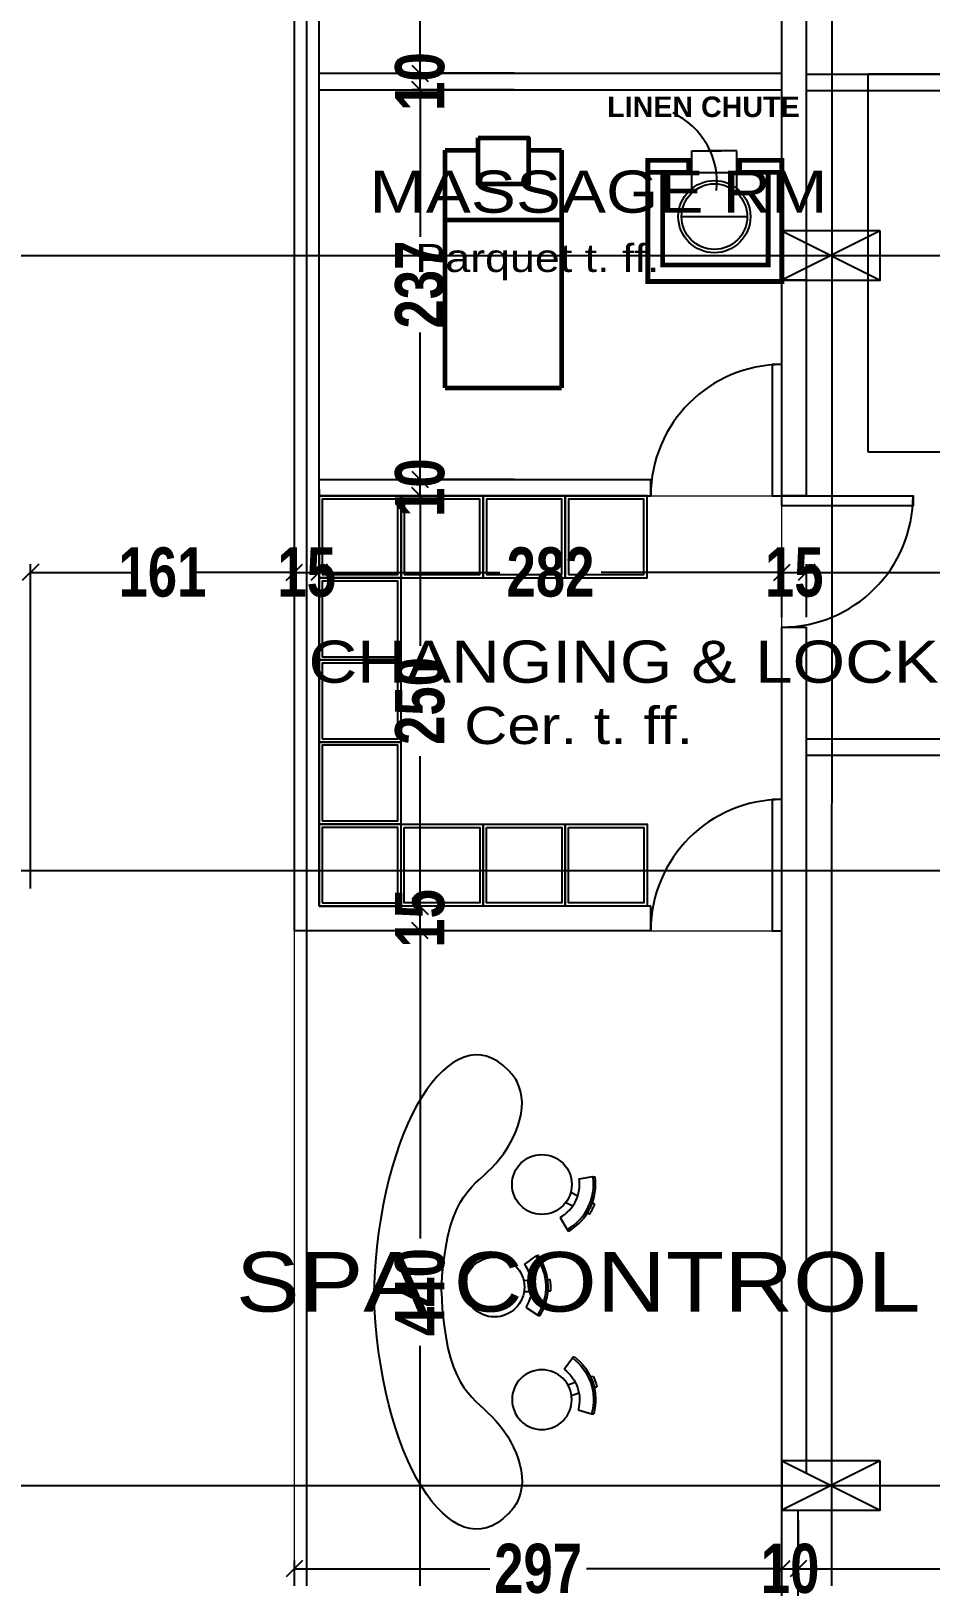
# Model space of a CAD drawing. Extents: x 285329 to 658348, y -83126 to -16980.
# Drawn here: x 354939 to 355487, y -40628 to -39687 of the extents above; entities that cross this region are included whole.
import ezdxf

# ---------------------------------------------------------------- set-up
doc = ezdxf.new("R2010")
doc.units = 0
doc.layers.get('0').update_dxf_attribs({"linetype": 'CONTINUOUS'})
doc.layers.get('DEFPOINTS').update_dxf_attribs({"color": 9, "linetype": 'CONTINUOUS'})
for name, color, linetype, lineweight in [('02 wall', 3, 'CONTINUOUS', 60), ('A-text finishing', 6, 'CONTINUOUS', 13), ('A-text function', 30, 'CONTINUOUS', 20), ('VIS', 8, 'CONTINUOUS', 18)]:
    doc.layers.add(name, color=color, linetype=linetype, lineweight=lineweight)
for name, color, linetype in [('04-FURN', 6, 'CONTINUOUS'), ('arr-vari', 6, 'CONTINUOUS'), ('AXIS', 1, 'CONTINUOUS'), ('COLUMN', 5, 'CONTINUOUS'), ('FURNITURE', 4, 'CONTINUOUS'), ('TEXT', 3, 'CONTINUOUS'), ('WALL', 7, 'CONTINUOUS'), ('WALL1', 2, 'CONTINUOUS')]:
    doc.layers.add(name, color=color, linetype=linetype)
doc.styles.add('ARIAL', font='BOD_CB.TTF', dxfattribs={"width": 1.2})
doc.styles.add('CITYBLUEPRINT', font='cityb___.ttf', dxfattribs={"width": 0.8})
doc.styles.add('STYLE4', font='arialbd.ttf', dxfattribs={"height": 0.2})
doc.dimstyles.new('50', dxfattribs={"dimtxt": 30, "dimasz": 10, "dimexe": 5, "dimexo": 6, "dimgap": 5, "dimtad": 0, "dimdec": 0, "dimdsep": 46, "dimtxsty": 'CITYBLUEPRINT', "dimblk1": 'OBLIQUE', "dimblk2": 'OBLIQUE', "dimsah": 1, "dimcen": 0.05, "dimdle": 0.03, "dimclre": 22, "dimclrt": 7, "dimadec": 0, "dimazin": 0, "dimtfac": 1, "dimtdec": 0, "dimtix": 1, "dimtmove": 0, "dimatfit": 3, "dimldrblk": 'OBLIQUE', "dimfxl": 1, "dimtolj": 1, "dimtzin": 0, "dimarcsym": 0})

# ---------------------------------------------------------------- blocks, each defined once
blk = doc.blocks.new('COLUMN')
at = {"layer": 'AXIS'}
for p, q in [((236924.7, -9644.26), (236984.7, -9674.26)), ((236984.7, -9644.26), (236924.7, -9674.26))]:
    blk.add_line(p, q, dxfattribs=at)
at = {"layer": 'COLUMN'}
blk.add_lwpolyline([(236924.7, -9644.26), (236984.7, -9644.26), (236984.7, -9674.26), (236924.7, -9674.26)], close=True, dxfattribs=at)
blk = doc.blocks.new('cbcb')
at = {"layer": 'AXIS'}
for p, q in [((328671.27, -10741.78), (328670.74, -14326.06)), ((327238.21, -11454.5), (329573.73, -11454.5)), ((327245.11, -11829.25), (329571.96, -11829.25)), ((327229.23, -12204), (329570.32, -12204))]:
    blk.add_line(p, q, dxfattribs=at)
at = {"layer": 'WALL', "linetype": 'Continuous', "xscale": -1}
for p in [(565625.44, -1795.24), (565625.44, -2544.75)]:
    blk.add_blockref('COLUMN', p, dxfattribs=at)
blk = doc.blocks.new('A$C16115B29')
at = {"layer": '04-FURN'}
for p, q in [((14.89, 50.68), (14.85, 52.33)), ((21.71, 50.83), (21.67, 52.48)), ((0.49, 43.67), (0, 44.87)), ((5.5, 36.78), (0.49, 43.67)), ((15.21, 36.05), (15.1, 40.84)), ((22.03, 36.2), (21.92, 40.99)), ((31.69, 37.35), (36.4, 44.45)), ((36.4, 44.45), (36.84, 45.67))]:
    blk.add_line(p, q, dxfattribs=at)
blk.add_circle((19.01, 18.22), 18.22, dxfattribs=at)
for radius, start, end in [(32.73, 56.99028, 125.50285), (31.47, 56.45079, 126.04234), (34.36, 85.54675, 96.94638), (32.72, 85.26096, 97.23217), (22.95, 56.45079, 126.04234)]:
    blk.add_arc((19.01, 18.22), radius, start, end, dxfattribs=at)
blk = doc.blocks.new('fdj')
at = {"layer": 'arr-vari', "lineweight": -2}
for p, q in [((-150, 70.95), (-150, 50.76)), ((-5, 70.95), (-150, 70.95)), ((-107.36, 70.95), (-107.36, 0)), ((-5, 70.95), (-5, 0)), ((-150, 20.19), (-150, 0)), ((-150, 0), (-5, 0))]:
    blk.add_line(p, q, dxfattribs=at)
blk.add_lwpolyline([(-157.4, 50.76), (-157.4, 20.19), (-129.14, 20.19), (-129.14, 50.76)], close=True, dxfattribs=at)
blk = doc.blocks.new('_Oblique')
at = {"color": 0, "lineweight": -2}
blk.add_line((-0.5, -0.5), (0.5, 0.5), dxfattribs=at)
blk = doc.blocks.new('*D2818')
at = {"layer": 'DEFPOINTS', "color": 0, "linetype": 'Continuous', "lineweight": 5, "transparency": 16777216}
for p in [(355175.87, -40234.96), (355316.51, -40234.96), (355316.51, -40675.26)]:
    blk.add_point(p, dxfattribs=at)
at = {"layer": 'VIS', "color": 22, "linetype": 'Continuous', "lineweight": -2, "transparency": 16777216}
for p, q in [((355310.51, -40234.96), (355170.87, -40234.96)), ((355310.51, -40675.26), (355170.87, -40675.26))]:
    blk.add_line(p, q, dxfattribs=at)
at = {"layer": 'VIS', "color": 0, "linetype": 'Continuous', "lineweight": -2, "transparency": 16777216}
for p, q in [((355175.87, -40234.93), (355175.87, -40422.4)), ((355175.87, -40675.29), (355175.87, -40487.82))]:
    blk.add_line(p, q, dxfattribs=at)
at = {"layer": 'VIS', "color": 0, "linetype": 'Continuous', "lineweight": -2, "transparency": 16777216, "xscale": 10, "yscale": 10, "zscale": 10}
for p, rotation in [((355175.87, -40234.96), 90), ((355175.87, -40675.26), 270)]:
    blk.add_blockref('_Oblique', p, dxfattribs=dict(at, rotation=rotation))
at = {"layer": 'VIS', "color": 7, "linetype": 'Continuous', "lineweight": 5, "transparency": 16777216, "insert": (355175.87, -40455.11), "char_height": 30, "attachment_point": 5, "rotation": 90, "style": 'CITYBLUEPRINT'}
blk.add_mtext('\\A1;440', dxfattribs=at)
blk = doc.blocks.new('*D2819')
at = {"layer": 'DEFPOINTS', "color": 0, "linetype": 'Continuous', "lineweight": 5, "transparency": 16777216}
for p in [(355175.87, -40219.96), (355314.29, -40219.96), (355316.51, -40234.96)]:
    blk.add_point(p, dxfattribs=at)
at = {"layer": 'VIS', "color": 0, "linetype": 'Continuous', "lineweight": -2, "transparency": 16777216}
for p, q in [((355175.87, -40219.96), (355175.87, -40209.96)), ((355175.87, -40234.96), (355175.87, -40219.96)), ((355175.87, -40234.96), (355175.87, -40244.96))]:
    blk.add_line(p, q, dxfattribs=at)
at = {"layer": 'VIS', "color": 22, "linetype": 'Continuous', "lineweight": -2, "transparency": 16777216}
for p, q in [((355308.29, -40219.96), (355170.87, -40219.96)), ((355310.51, -40234.96), (355170.87, -40234.96))]:
    blk.add_line(p, q, dxfattribs=at)
at = {"layer": 'VIS', "color": 0, "linetype": 'Continuous', "lineweight": -2, "transparency": 16777216, "xscale": 10, "yscale": 10, "zscale": 10}
for p, rotation in [((355175.87, -40219.96), 270), ((355175.87, -40234.96), 90)]:
    blk.add_blockref('_Oblique', p, dxfattribs=dict(at, rotation=rotation))
at = {"layer": 'VIS', "color": 7, "linetype": 'Continuous', "lineweight": 5, "transparency": 16777216, "insert": (355175.87, -40227.46), "char_height": 30, "attachment_point": 5, "rotation": 90, "style": 'CITYBLUEPRINT'}
blk.add_mtext('\\A1;15', dxfattribs=at)
blk = doc.blocks.new('*D2820')
at = {"layer": 'DEFPOINTS', "color": 0, "linetype": 'Continuous', "lineweight": 5, "transparency": 16777216}
for p in [(355175.87, -39969.96), (355239.29, -39969.96), (355314.29, -40219.96)]:
    blk.add_point(p, dxfattribs=at)
at = {"layer": 'VIS', "color": 22, "linetype": 'Continuous', "lineweight": -2, "transparency": 16777216}
for p, q in [((355233.29, -39969.96), (355170.87, -39969.96)), ((355308.29, -40219.96), (355170.87, -40219.96))]:
    blk.add_line(p, q, dxfattribs=at)
at = {"layer": 'VIS', "color": 0, "linetype": 'Continuous', "lineweight": -2, "transparency": 16777216}
for p, q in [((355175.87, -39969.93), (355175.87, -40061.37)), ((355175.87, -40219.99), (355175.87, -40128.55))]:
    blk.add_line(p, q, dxfattribs=at)
at = {"layer": 'VIS', "color": 0, "linetype": 'Continuous', "lineweight": -2, "transparency": 16777216, "xscale": 10, "yscale": 10, "zscale": 10}
for p, rotation in [((355175.87, -39969.96), 90), ((355175.87, -40219.96), 270)]:
    blk.add_blockref('_Oblique', p, dxfattribs=dict(at, rotation=rotation))
at = {"layer": 'VIS', "color": 7, "linetype": 'Continuous', "lineweight": 5, "transparency": 16777216, "insert": (355175.87, -40094.96), "char_height": 30, "attachment_point": 5, "rotation": 90, "style": 'CITYBLUEPRINT'}
blk.add_mtext('\\A1;250', dxfattribs=at)
blk = doc.blocks.new('*D2821')
at = {"layer": 'DEFPOINTS', "color": 0, "linetype": 'Continuous', "lineweight": 5, "transparency": 16777216}
for p in [(355175.87, -39959.96), (355239.29, -39959.96), (355239.29, -39969.96)]:
    blk.add_point(p, dxfattribs=at)
at = {"layer": 'VIS', "color": 0, "linetype": 'Continuous', "lineweight": -2, "transparency": 16777216}
for p, q in [((355175.87, -39959.96), (355175.87, -39949.96)), ((355175.87, -39969.96), (355175.87, -39959.96)), ((355175.87, -39969.96), (355175.87, -39979.96))]:
    blk.add_line(p, q, dxfattribs=at)
at = {"layer": 'VIS', "color": 22, "linetype": 'Continuous', "lineweight": -2, "transparency": 16777216}
for p, q in [((355233.29, -39959.96), (355170.87, -39959.96)), ((355233.29, -39969.96), (355170.87, -39969.96))]:
    blk.add_line(p, q, dxfattribs=at)
at = {"layer": 'VIS', "color": 0, "linetype": 'Continuous', "lineweight": -2, "transparency": 16777216, "xscale": 10, "yscale": 10, "zscale": 10}
for p, rotation in [((355175.87, -39959.96), 270), ((355175.87, -39969.96), 90)]:
    blk.add_blockref('_Oblique', p, dxfattribs=dict(at, rotation=rotation))
at = {"layer": 'VIS', "color": 7, "linetype": 'Continuous', "lineweight": 5, "transparency": 16777216, "insert": (355175.87, -39964.96), "char_height": 30, "attachment_point": 5, "rotation": 90, "style": 'CITYBLUEPRINT'}
blk.add_mtext('\\A1;10', dxfattribs=at)
blk = doc.blocks.new('*D2822')
at = {"layer": 'DEFPOINTS', "color": 0, "linetype": 'Continuous', "lineweight": 5, "transparency": 16777216}
for p in [(355175.87, -39722.51), (355239.29, -39722.51), (355239.29, -39959.96)]:
    blk.add_point(p, dxfattribs=at)
at = {"layer": 'VIS', "color": 22, "linetype": 'Continuous', "lineweight": -2, "transparency": 16777216}
for p, q in [((355233.29, -39722.51), (355170.87, -39722.51)), ((355233.29, -39959.96), (355170.87, -39959.96))]:
    blk.add_line(p, q, dxfattribs=at)
at = {"layer": 'VIS', "color": 0, "linetype": 'Continuous', "lineweight": -2, "transparency": 16777216}
for p, q in [((355175.87, -39722.48), (355175.87, -39812.04)), ((355175.87, -39959.99), (355175.87, -39870.43))]:
    blk.add_line(p, q, dxfattribs=at)
at = {"layer": 'VIS', "color": 0, "linetype": 'Continuous', "lineweight": -2, "transparency": 16777216, "xscale": 10, "yscale": 10, "zscale": 10}
for p, rotation in [((355175.87, -39722.51), 90), ((355175.87, -39959.96), 270)]:
    blk.add_blockref('_Oblique', p, dxfattribs=dict(at, rotation=rotation))
at = {"layer": 'VIS', "color": 7, "linetype": 'Continuous', "lineweight": 5, "transparency": 16777216, "insert": (355175.87, -39841.24), "char_height": 30, "attachment_point": 5, "rotation": 90, "style": 'CITYBLUEPRINT'}
blk.add_mtext('\\A1;237', dxfattribs=at)
blk = doc.blocks.new('*D2823')
at = {"layer": 'DEFPOINTS', "color": 0, "linetype": 'Continuous', "lineweight": 5, "transparency": 16777216}
for p in [(355175.87, -39712.51), (355239.29, -39712.51), (355239.29, -39722.51)]:
    blk.add_point(p, dxfattribs=at)
at = {"layer": 'VIS', "color": 0, "linetype": 'Continuous', "lineweight": -2, "transparency": 16777216}
for p, q in [((355175.87, -39712.51), (355175.87, -39702.51)), ((355175.87, -39722.51), (355175.87, -39712.51)), ((355175.87, -39722.51), (355175.87, -39732.51))]:
    blk.add_line(p, q, dxfattribs=at)
at = {"layer": 'VIS', "color": 22, "linetype": 'Continuous', "lineweight": -2, "transparency": 16777216}
for p, q in [((355233.29, -39712.51), (355170.87, -39712.51)), ((355233.29, -39722.51), (355170.87, -39722.51))]:
    blk.add_line(p, q, dxfattribs=at)
at = {"layer": 'VIS', "color": 0, "linetype": 'Continuous', "lineweight": -2, "transparency": 16777216, "xscale": 10, "yscale": 10, "zscale": 10}
for p, rotation in [((355175.87, -39712.51), 270), ((355175.87, -39722.51), 90)]:
    blk.add_blockref('_Oblique', p, dxfattribs=dict(at, rotation=rotation))
at = {"layer": 'VIS', "color": 7, "linetype": 'Continuous', "lineweight": 5, "transparency": 16777216, "insert": (355175.87, -39717.51), "char_height": 30, "attachment_point": 5, "rotation": 90, "style": 'CITYBLUEPRINT'}
blk.add_mtext('\\A1;10', dxfattribs=at)
blk = doc.blocks.new('*D2824')
at = {"layer": 'DEFPOINTS', "color": 0, "linetype": 'Continuous', "lineweight": 5, "transparency": 16777216}
for p in [(355175.87, -39562.51), (355239.29, -39562.51), (355239.29, -39712.51)]:
    blk.add_point(p, dxfattribs=at)
at = {"layer": 'VIS', "color": 22, "linetype": 'Continuous', "lineweight": -2, "transparency": 16777216}
for p, q in [((355233.29, -39562.51), (355170.87, -39562.51)), ((355233.29, -39712.51), (355170.87, -39712.51))]:
    blk.add_line(p, q, dxfattribs=at)
at = {"layer": 'VIS', "color": 0, "linetype": 'Continuous', "lineweight": -2, "transparency": 16777216}
for p, q in [((355175.87, -39562.48), (355175.87, -39609.53)), ((355175.87, -39712.54), (355175.87, -39665.5))]:
    blk.add_line(p, q, dxfattribs=at)
at = {"layer": 'VIS', "color": 0, "linetype": 'Continuous', "lineweight": -2, "transparency": 16777216, "xscale": 10, "yscale": 10, "zscale": 10}
for p, rotation in [((355175.87, -39562.51), 90), ((355175.87, -39712.51), 270)]:
    blk.add_blockref('_Oblique', p, dxfattribs=dict(at, rotation=rotation))
at = {"layer": 'VIS', "color": 7, "linetype": 'Continuous', "lineweight": 5, "transparency": 16777216, "insert": (355175.87, -39637.51), "char_height": 30, "attachment_point": 5, "rotation": 90, "style": 'CITYBLUEPRINT'}
blk.add_mtext('\\A1;150', dxfattribs=at)
blk = doc.blocks.new('*D2843')
at = {"layer": 'DEFPOINTS', "color": 0, "linetype": 'Continuous', "lineweight": 5, "transparency": 16777216}
for p in [(355099.29, -40016.57), (354938.43, -40215.24), (355099.29, -40234.96)]:
    blk.add_point(p, dxfattribs=at)
at = {"layer": 'VIS', "color": 22, "linetype": 'Continuous', "lineweight": -2, "transparency": 16777216}
for p, q in [((354938.43, -40209.24), (354938.43, -40011.57)), ((355099.29, -40228.96), (355099.29, -40011.57))]:
    blk.add_line(p, q, dxfattribs=at)
at = {"layer": 'VIS', "color": 0, "linetype": 'Continuous', "lineweight": -2, "transparency": 16777216}
for p, q in [((354938.4, -40016.57), (355000.37, -40016.57)), ((355099.32, -40016.57), (355037.35, -40016.57))]:
    blk.add_line(p, q, dxfattribs=at)
at = {"layer": 'VIS', "color": 0, "linetype": 'Continuous', "lineweight": -2, "transparency": 16777216, "xscale": 10, "yscale": 10, "zscale": 10, "rotation": 180}
blk.add_blockref('_Oblique', (354938.43, -40016.57), dxfattribs=at)
at = {"layer": 'VIS', "color": 0, "linetype": 'Continuous', "lineweight": -2, "transparency": 16777216, "xscale": 10, "yscale": 10, "zscale": 10}
blk.add_blockref('_Oblique', (355099.29, -40016.57), dxfattribs=at)
at = {"layer": 'VIS', "color": 7, "linetype": 'Continuous', "lineweight": 5, "transparency": 16777216, "insert": (355018.86, -40016.57), "char_height": 30, "attachment_point": 5, "style": 'CITYBLUEPRINT'}
blk.add_mtext('\\A1;161', dxfattribs=at)
blk = doc.blocks.new('*D2844')
at = {"layer": 'DEFPOINTS', "color": 0, "linetype": 'Continuous', "lineweight": 5, "transparency": 16777216}
for p in [(355114.29, -39959.96), (355114.29, -40016.57), (355099.29, -40234.96)]:
    blk.add_point(p, dxfattribs=at)
at = {"layer": 'VIS', "color": 22, "linetype": 'Continuous', "lineweight": -2, "transparency": 16777216}
for p, q in [((355114.29, -39965.96), (355114.29, -40021.57)), ((355099.29, -40228.96), (355099.29, -40011.57))]:
    blk.add_line(p, q, dxfattribs=at)
at = {"layer": 'VIS', "color": 0, "linetype": 'Continuous', "lineweight": -2, "transparency": 16777216}
for p, q in [((355099.29, -40016.57), (355089.29, -40016.57)), ((355099.29, -40016.57), (355114.29, -40016.57)), ((355114.29, -40016.57), (355124.29, -40016.57))]:
    blk.add_line(p, q, dxfattribs=at)
at = {"layer": 'VIS', "color": 0, "linetype": 'Continuous', "lineweight": -2, "transparency": 16777216, "xscale": 10, "yscale": 10, "zscale": 10}
blk.add_blockref('_Oblique', (355099.29, -40016.57), dxfattribs=at)
at = {"layer": 'VIS', "color": 0, "linetype": 'Continuous', "lineweight": -2, "transparency": 16777216, "xscale": 10, "yscale": 10, "zscale": 10, "rotation": 180}
blk.add_blockref('_Oblique', (355114.29, -40016.57), dxfattribs=at)
at = {"layer": 'VIS', "color": 7, "linetype": 'Continuous', "lineweight": 5, "transparency": 16777216, "insert": (355106.79, -40016.57), "char_height": 30, "attachment_point": 5, "style": 'CITYBLUEPRINT'}
blk.add_mtext('\\A1;15', dxfattribs=at)
blk = doc.blocks.new('*D2845')
at = {"layer": 'DEFPOINTS', "color": 0, "linetype": 'Continuous', "lineweight": 5, "transparency": 16777216}
for p in [(355114.29, -39959.96), (355396.47, -40016.57), (355396.47, -40049.92)]:
    blk.add_point(p, dxfattribs=at)
at = {"layer": 'VIS', "color": 22, "linetype": 'Continuous', "lineweight": -2, "transparency": 16777216}
for p, q in [((355114.29, -39965.96), (355114.29, -40021.57)), ((355396.47, -40043.92), (355396.47, -40011.57))]:
    blk.add_line(p, q, dxfattribs=at)
at = {"layer": 'VIS', "color": 0, "linetype": 'Continuous', "lineweight": -2, "transparency": 16777216}
for p, q in [((355114.26, -40016.57), (355224.51, -40016.57)), ((355396.5, -40016.57), (355286.25, -40016.57))]:
    blk.add_line(p, q, dxfattribs=at)
at = {"layer": 'VIS', "color": 0, "linetype": 'Continuous', "lineweight": -2, "transparency": 16777216, "xscale": 10, "yscale": 10, "zscale": 10, "rotation": 180}
blk.add_blockref('_Oblique', (355114.29, -40016.57), dxfattribs=at)
at = {"layer": 'VIS', "color": 0, "linetype": 'Continuous', "lineweight": -2, "transparency": 16777216, "xscale": 10, "yscale": 10, "zscale": 10}
blk.add_blockref('_Oblique', (355396.47, -40016.57), dxfattribs=at)
at = {"layer": 'VIS', "color": 7, "linetype": 'Continuous', "lineweight": 5, "transparency": 16777216, "insert": (355255.38, -40016.57), "char_height": 30, "attachment_point": 5, "style": 'CITYBLUEPRINT'}
blk.add_mtext('\\A1;282', dxfattribs=at)
blk = doc.blocks.new('*D2846')
at = {"layer": 'DEFPOINTS', "color": 0, "linetype": 'Continuous', "lineweight": 5, "transparency": 16777216}
for p in [(355411.47, -40016.57), (355396.47, -40049.92), (355411.47, -40049.92)]:
    blk.add_point(p, dxfattribs=at)
at = {"layer": 'VIS', "color": 22, "linetype": 'Continuous', "lineweight": -2, "transparency": 16777216}
for p, q in [((355396.47, -40043.92), (355396.47, -40011.57)), ((355411.47, -40043.92), (355411.47, -40011.57))]:
    blk.add_line(p, q, dxfattribs=at)
at = {"layer": 'VIS', "color": 0, "linetype": 'Continuous', "lineweight": -2, "transparency": 16777216}
for p, q in [((355396.47, -40016.57), (355386.47, -40016.57)), ((355396.47, -40016.57), (355411.47, -40016.57)), ((355411.47, -40016.57), (355421.47, -40016.57))]:
    blk.add_line(p, q, dxfattribs=at)
at = {"layer": 'VIS', "color": 0, "linetype": 'Continuous', "lineweight": -2, "transparency": 16777216, "xscale": 10, "yscale": 10, "zscale": 10}
blk.add_blockref('_Oblique', (355396.47, -40016.57), dxfattribs=at)
at = {"layer": 'VIS', "color": 0, "linetype": 'Continuous', "lineweight": -2, "transparency": 16777216, "xscale": 10, "yscale": 10, "zscale": 10, "rotation": 180}
blk.add_blockref('_Oblique', (355411.47, -40016.57), dxfattribs=at)
at = {"layer": 'VIS', "color": 7, "linetype": 'Continuous', "lineweight": 5, "transparency": 16777216, "insert": (355403.97, -40016.57), "char_height": 30, "attachment_point": 5, "style": 'CITYBLUEPRINT'}
blk.add_mtext('\\A1;15', dxfattribs=at)
blk = doc.blocks.new('*D2847')
at = {"layer": 'DEFPOINTS', "color": 0, "linetype": 'Continuous', "lineweight": 5, "transparency": 16777216}
for p in [(355997.34, -40016.57), (355411.47, -40049.92), (355997.34, -40087.84)]:
    blk.add_point(p, dxfattribs=at)
at = {"layer": 'VIS', "color": 22, "linetype": 'Continuous', "lineweight": -2, "transparency": 16777216}
for p, q in [((355411.47, -40043.92), (355411.47, -40011.57)), ((355997.34, -40081.84), (355997.34, -40011.57))]:
    blk.add_line(p, q, dxfattribs=at)
at = {"layer": 'VIS', "color": 0, "linetype": 'Continuous', "lineweight": -2, "transparency": 16777216}
for p, q in [((355411.44, -40016.57), (355673.73, -40016.57)), ((355997.37, -40016.57), (355735.08, -40016.57))]:
    blk.add_line(p, q, dxfattribs=at)
at = {"layer": 'VIS', "color": 0, "linetype": 'Continuous', "lineweight": -2, "transparency": 16777216, "xscale": 10, "yscale": 10, "zscale": 10, "rotation": 180}
blk.add_blockref('_Oblique', (355411.47, -40016.57), dxfattribs=at)
at = {"layer": 'VIS', "color": 0, "linetype": 'Continuous', "lineweight": -2, "transparency": 16777216, "xscale": 10, "yscale": 10, "zscale": 10}
blk.add_blockref('_Oblique', (355997.34, -40016.57), dxfattribs=at)
at = {"layer": 'VIS', "color": 7, "linetype": 'Continuous', "lineweight": 5, "transparency": 16777216, "insert": (355704.41, -40016.57), "char_height": 30, "attachment_point": 5, "style": 'CITYBLUEPRINT'}
blk.add_mtext('\\A1;586', dxfattribs=at)
blk = doc.blocks.new('*D2848')
at = {"layer": 'DEFPOINTS', "color": 0, "linetype": 'Continuous', "lineweight": 5, "transparency": 16777216}
for p in [(355396.47, -40623.67), (355099.29, -40675.26), (355396.47, -40675.26)]:
    blk.add_point(p, dxfattribs=at)
at = {"layer": 'VIS', "color": 0, "linetype": 'Continuous', "lineweight": -2, "transparency": 16777216}
for p, q in [((355099.26, -40623.67), (355218.48, -40623.67)), ((355396.5, -40623.67), (355277.28, -40623.67))]:
    blk.add_line(p, q, dxfattribs=at)
at = {"layer": 'VIS', "color": 22, "linetype": 'Continuous', "lineweight": -2, "transparency": 16777216}
for p, q in [((355099.29, -40669.26), (355099.29, -40618.67)), ((355396.47, -40669.26), (355396.47, -40618.67))]:
    blk.add_line(p, q, dxfattribs=at)
at = {"layer": 'VIS', "color": 0, "linetype": 'Continuous', "lineweight": -2, "transparency": 16777216, "xscale": 10, "yscale": 10, "zscale": 10, "rotation": 180}
blk.add_blockref('_Oblique', (355099.29, -40623.67), dxfattribs=at)
at = {"layer": 'VIS', "color": 0, "linetype": 'Continuous', "lineweight": -2, "transparency": 16777216, "xscale": 10, "yscale": 10, "zscale": 10}
blk.add_blockref('_Oblique', (355396.47, -40623.67), dxfattribs=at)
at = {"layer": 'VIS', "color": 7, "linetype": 'Continuous', "lineweight": 5, "transparency": 16777216, "insert": (355247.88, -40623.67), "char_height": 30, "attachment_point": 5, "style": 'CITYBLUEPRINT'}
blk.add_mtext('\\A1;297', dxfattribs=at)
blk = doc.blocks.new('*D2849')
at = {"layer": 'DEFPOINTS', "color": 0, "linetype": 'Continuous', "lineweight": 5, "transparency": 16777216}
for p in [(355406.47, -40588.04), (355406.47, -40623.67), (355396.47, -40675.26)]:
    blk.add_point(p, dxfattribs=at)
at = {"layer": 'VIS', "color": 22, "linetype": 'Continuous', "lineweight": -2, "transparency": 16777216}
for p, q in [((355406.47, -40594.04), (355406.47, -40628.67)), ((355396.47, -40669.26), (355396.47, -40618.67))]:
    blk.add_line(p, q, dxfattribs=at)
at = {"layer": 'VIS', "color": 0, "linetype": 'Continuous', "lineweight": -2, "transparency": 16777216}
for p, q in [((355396.47, -40623.67), (355386.47, -40623.67)), ((355396.47, -40623.67), (355406.47, -40623.67)), ((355406.47, -40623.67), (355416.47, -40623.67))]:
    blk.add_line(p, q, dxfattribs=at)
at = {"layer": 'VIS', "color": 0, "linetype": 'Continuous', "lineweight": -2, "transparency": 16777216, "xscale": 10, "yscale": 10, "zscale": 10}
blk.add_blockref('_Oblique', (355396.47, -40623.67), dxfattribs=at)
at = {"layer": 'VIS', "color": 0, "linetype": 'Continuous', "lineweight": -2, "transparency": 16777216, "xscale": 10, "yscale": 10, "zscale": 10, "rotation": 180}
blk.add_blockref('_Oblique', (355406.47, -40623.67), dxfattribs=at)
at = {"layer": 'VIS', "color": 7, "linetype": 'Continuous', "lineweight": 5, "transparency": 16777216, "insert": (355401.47, -40623.67), "char_height": 30, "attachment_point": 5, "style": 'CITYBLUEPRINT'}
blk.add_mtext('\\A1;10', dxfattribs=at)
blk = doc.blocks.new('*D2850')
at = {"layer": 'DEFPOINTS', "color": 0, "linetype": 'Continuous', "lineweight": 5, "transparency": 16777216}
for p in [(355975.97, -40568.04), (355406.47, -40588.04), (355975.97, -40623.67)]:
    blk.add_point(p, dxfattribs=at)
at = {"layer": 'VIS', "color": 22, "linetype": 'Continuous', "lineweight": -2, "transparency": 16777216}
for p, q in [((355975.97, -40574.04), (355975.97, -40628.67)), ((355406.47, -40594.04), (355406.47, -40628.67))]:
    blk.add_line(p, q, dxfattribs=at)
at = {"layer": 'VIS', "color": 0, "linetype": 'Continuous', "lineweight": -2, "transparency": 16777216}
for p, q in [((355406.44, -40623.67), (355660.74, -40623.67)), ((355976, -40623.67), (355721.7, -40623.67))]:
    blk.add_line(p, q, dxfattribs=at)
at = {"layer": 'VIS', "color": 0, "linetype": 'Continuous', "lineweight": -2, "transparency": 16777216, "xscale": 10, "yscale": 10, "zscale": 10, "rotation": 180}
blk.add_blockref('_Oblique', (355406.47, -40623.67), dxfattribs=at)
at = {"layer": 'VIS', "color": 0, "linetype": 'Continuous', "lineweight": -2, "transparency": 16777216, "xscale": 10, "yscale": 10, "zscale": 10}
blk.add_blockref('_Oblique', (355975.97, -40623.67), dxfattribs=at)
at = {"layer": 'VIS', "color": 7, "linetype": 'Continuous', "lineweight": 5, "transparency": 16777216, "insert": (355691.22, -40623.67), "char_height": 30, "attachment_point": 5, "style": 'CITYBLUEPRINT'}
blk.add_mtext('\\A1;569', dxfattribs=at)

msp = doc.modelspace()

# ---------------------------------------------------------------- linework, layer by layer
at = {"layer": '04-FURN'}
for points in [[(355188.86, -40455.11), (355191.26, -40398.07), (355225.66, -40384.71), (355244.97, -40338.32), (355197.99, -40280.8), (355150.55, -40353.93), (355147.63, -40455.11)], [(355188.86, -40455.11), (355191.26, -40512.15), (355225.66, -40525.51), (355244.97, -40571.9), (355197.99, -40629.42), (355150.55, -40556.28), (355147.63, -40455.11)]]:
    msp.add_open_spline(points, degree=3, knots=[17.0457, 17.0457, 17.0457, 17.0457, 95.03117, 186.428198, 201.055799, 466.004689, 466.004689, 466.004689, 466.004689], dxfattribs=at)
at = {"layer": 'AXIS'}
msp.add_line((355106.79, -42661.74), (355106.79, -39010.91), dxfattribs=at)
at = {"layer": 'FURNITURE'}
for points in [[(355448.95, -39943.07), (355648.95, -39943.07), (355648.95, -39713.07), (355448.95, -39713.07)], [(355114.29, -40019.96), (355164.29, -40019.96), (355164.29, -39969.96), (355114.29, -39969.96)], [(355116.29, -40017.96), (355162.29, -40017.96), (355162.29, -39971.96), (355116.29, -39971.96)], [(355164.29, -40019.96), (355214.29, -40019.96), (355214.29, -39969.96), (355164.29, -39969.96)], [(355166.29, -40017.96), (355212.29, -40017.96), (355212.29, -39971.96), (355166.29, -39971.96)], [(355214.29, -40019.96), (355264.29, -40019.96), (355264.29, -39969.96), (355214.29, -39969.96)], [(355216.29, -40017.96), (355262.29, -40017.96), (355262.29, -39971.96), (355216.29, -39971.96)], [(355264.29, -40019.96), (355314.29, -40019.96), (355314.29, -39969.96), (355264.29, -39969.96)], [(355266.29, -40017.96), (355312.29, -40017.96), (355312.29, -39971.96), (355266.29, -39971.96)], [(355114.29, -40069.96), (355164.29, -40069.96), (355164.29, -40019.96), (355114.29, -40019.96)], [(355116.29, -40067.96), (355162.29, -40067.96), (355162.29, -40021.96), (355116.29, -40021.96)], [(355114.29, -40119.96), (355164.29, -40119.96), (355164.29, -40069.96), (355114.29, -40069.96)], [(355116.29, -40117.96), (355162.29, -40117.96), (355162.29, -40071.96), (355116.29, -40071.96)], [(355114.29, -40169.96), (355164.29, -40169.96), (355164.29, -40119.96), (355114.29, -40119.96)], [(355116.29, -40167.96), (355162.29, -40167.96), (355162.29, -40121.96), (355116.29, -40121.96)], [(355114.29, -40219.96), (355164.29, -40219.96), (355164.29, -40169.96), (355114.29, -40169.96)], [(355116.29, -40217.96), (355162.29, -40217.96), (355162.29, -40171.96), (355116.29, -40171.96)], [(355164.29, -40169.96), (355214.29, -40169.96), (355214.29, -40219.96), (355164.29, -40219.96)], [(355166.29, -40171.96), (355212.29, -40171.96), (355212.29, -40217.96), (355166.29, -40217.96)], [(355214.29, -40169.96), (355264.29, -40169.96), (355264.29, -40219.96), (355214.29, -40219.96)], [(355216.29, -40171.96), (355262.29, -40171.96), (355262.29, -40217.96), (355216.29, -40217.96)], [(355264.29, -40169.96), (355314.29, -40169.96), (355314.29, -40219.96), (355264.29, -40219.96)], [(355266.29, -40171.96), (355312.29, -40171.96), (355312.29, -40217.96), (355266.29, -40217.96)]]:
    msp.add_lwpolyline(points, close=True, dxfattribs=at)
at = {"layer": 'FURNITURE', "flags": 128}
for points in [[(355396.47, -39969.96), (355396.47, -39890), (355390.47, -39890), (355390.47, -39969.96), (355396.47, -39969.96)], [(355396.47, -39969.96), (355476.43, -39969.96), (355476.43, -39975.96), (355396.47, -39975.96), (355396.47, -39969.96)], [(355396.47, -40234.96), (355396.47, -40155), (355390.47, -40155), (355390.47, -40234.96), (355396.47, -40234.96)]]:
    msp.add_lwpolyline(points, dxfattribs=at)
at = {"layer": 'FURNITURE'}
for centre, start, end in [((355396.47, -39969.96), 90, 180), ((355396.47, -39969.96), 270, 0), ((355396.47, -40234.96), 90, 180)]:
    msp.add_arc(centre, 79.96, start, end, dxfattribs=at)
at = {"layer": 'VIS', "linetype": 'Continuous', "lineweight": 5}
for p, q in [((355316.51, -39969.96), (355396.47, -39969.96)), ((355396.47, -40049.92), (355396.47, -39969.96)), ((355099.29, -40675.26), (355099.29, -40234.96)), ((355316.51, -40234.96), (355396.47, -40234.96))]:
    msp.add_line(p, q, dxfattribs=at)
at = {"layer": 'WALL', "linetype": 'Continuous'}
for p, q in [((355099.29, -40234.96), (355099.29, -39562.51)), ((355114.29, -40219.96), (355114.29, -39562.51)), ((355396.47, -39838.54), (355396.47, -39562.51)), ((355411.47, -39838.54), (355411.47, -39562.51)), ((355114.29, -39712.51), (355396.47, -39712.51)), ((355411.47, -39713.07), (355908.95, -39713.07)), ((355114.29, -39722.51), (355396.47, -39722.51)), ((355411.47, -39723.07), (355898.95, -39723.07)), ((355341.63, -39785.27), (355341.63, -39759.83)), ((355341.63, -39759.83), (355359.71, -39759.83)), ((355369.02, -39759.83), (355350.93, -39759.83)), ((355369.02, -39785.27), (355369.02, -39759.83)), ((355339.75, -39772.85), (355370.69, -39772.85)), ((355335.32, -39799.84), (355375.32, -39799.84)), ((355411.47, -39838.54), (355396.47, -39838.54)), ((355396.47, -39969.96), (355396.47, -39838.54)), ((355411.47, -39969.96), (355411.47, -39838.54)), ((355114.29, -39959.96), (355316.51, -39959.96)), ((355316.51, -39969.96), (355316.51, -39959.96)), ((355114.29, -39969.96), (355316.51, -39969.96)), ((355411.47, -39969.96), (355396.47, -39969.96)), ((355411.47, -39969.96), (355411.47, -39969.96)), ((355396.47, -40588.04), (355396.47, -40049.92)), ((355396.47, -40049.92), (355411.47, -40049.92)), ((355411.47, -40565.54), (355411.47, -40049.92)), ((355411.47, -40118.04), (355891.08, -40118.04)), ((355411.47, -40128.04), (355881.08, -40128.04)), ((355316.51, -40219.96), (355114.29, -40219.96)), ((355316.51, -40234.96), (355316.51, -40219.96)), ((355316.51, -40234.96), (355099.29, -40234.96)), ((355396.47, -40957.74), (355396.47, -40588.04)), ((355406.47, -40957.74), (355406.47, -40588.04))]:
    msp.add_line(p, q, dxfattribs=at)
at = {"layer": 'WALL', "linetype": 'Continuous', "const_width": 3}
for points in [[(355396.47, -39839.31), (355314.77, -39839.31), (355314.77, -39765.51)], [(355314.77, -39765.51), (355323.77, -39765.51), (355339.75, -39765.51), (355339.75, -39772.85), (355323.77, -39772.85)], [(355388.1, -39829.31), (355388.1, -39772.85), (355370.69, -39772.85), (355370.69, -39765.51), (355396.47, -39765.51), (355396.47, -39839.31), (355314.77, -39839.31), (355314.77, -39765.51), (355339.75, -39765.51), (355339.75, -39772.85), (355323.77, -39772.85), (355323.77, -39829.31), (355388.1, -39829.31), (355388.1, -39772.85), (355370.69, -39772.85), (355370.69, -39765.51), (355396.47, -39765.51)], [(355341.63, -39765.51), (355314.77, -39765.51)], [(355396.47, -39765.51), (355369.02, -39765.51)], [(355396.47, -39765.51), (355387.38, -39765.51), (355370.69, -39765.51), (355370.69, -39772.85), (355387.38, -39772.85)], [(355341.63, -39772.85), (355314.77, -39772.85)], [(355396.47, -39772.85), (355369.02, -39772.85)], [(355389.37, -39839.43), (355389.37, -39839.31)]]:
    msp.add_lwpolyline(points, dxfattribs=at)
at = {"layer": 'WALL', "linetype": 'Continuous'}
for radius in [22, 20]:
    msp.add_circle((355355.32, -39799.84), radius, dxfattribs=at)
at = {"layer": 'WALL', "linetype": 'Continuous', "ltscale": 3}
msp.add_arc((355309.92, -39779.11), 46.98, 354.04144, 64.79616, dxfattribs=at)
at = {"layer": 'WALL1', "linetype": 'ByBlock', "ltscale": 3}
msp.add_line((355314.77, -39780.51), (355314.77, -39765.51), dxfattribs=at)

# ---------------------------------------------------------------- block references
at = {"layer": '02 wall', "xscale": -1, "rotation": 90}
msp.add_blockref('fdj', (355262.1, -39909.23), dxfattribs=at)
at = {"layer": '04-FURN'}
for p, rotation in [((355242.65, -40364.32), 242.7807569247728), ((355202.78, -40433.28), 270.7279770893121)]:
    msp.add_blockref('A$C16115B29', p, dxfattribs=dict(at, rotation=rotation))
at = {"layer": '04-FURN', "xscale": -1, "rotation": 290.2344905431239}
msp.add_blockref('A$C16115B29', (355239.64, -40544.8), dxfattribs=at)
at = {"layer": 'VIS', "linetype": 'Continuous', "lineweight": 5}
msp.add_blockref('cbcb', (26755.73, -28369.04), dxfattribs=at)

# ---------------------------------------------------------------- texts
at = {"layer": 'A-text finishing', "style": 'ARIAL', "width": 1.2}
for s, height, p in [('Parquet t. ff.', 17.0054, (355173.08, -39833.54)), ('Cer. t. ff.', 22.68, (355202.82, -40121.19))]:
    msp.add_text(s, height=height, dxfattribs=at).set_placement(p)
at = {"layer": 'A-text function', "attachment_point": 1, "style": 'ARIAL'}
for s, insert, char_height, width in [('MASSAGE RM', (355145.1, -39771.78), 25.657, 777.2791), ('CHANGING & LOCKERS ', (355107.86, -40058.18), 25.6568, 777.2791), ('SPA CONTROL DESK', (355063.62, -40430.72), 36.288, 1099.3541)]:
    msp.add_mtext(s, dxfattribs=dict(at, insert=insert, char_height=char_height, width=width))
at = {"layer": 'TEXT', "insert": (355289.94, -39726.63), "char_height": 12.5, "width": 158.3715, "attachment_point": 1, "style": 'STYLE4'}
msp.add_mtext('LINEN CHUTE', dxfattribs=at)

# ---------------------------------------------------------------- dimensions: what is measured, and where the dimension line sits
at = {"layer": 'VIS', "linetype": 'Continuous', "lineweight": 5}
for base, p1, p2, picture, middle in [((355175.87, -39562.51), (355239.29, -39712.51), (355239.29, -39562.51), '*D2824', (355175.87, -39637.51)), ((355175.87, -39712.51), (355239.29, -39722.51), (355239.29, -39712.51), '*D2823', (355175.87, -39717.51)), ((355175.87, -39722.51), (355239.29, -39959.96), (355239.29, -39722.51), '*D2822', (355175.87, -39841.24)), ((355175.87, -39959.96), (355239.29, -39969.96), (355239.29, -39959.96), '*D2821', (355175.87, -39964.96)), ((355175.87, -39969.96), (355314.29, -40219.96), (355239.29, -39969.96), '*D2820', (355175.87, -40094.96)), ((355175.87, -40219.96), (355316.51, -40234.96), (355314.29, -40219.96), '*D2819', (355175.87, -40227.46)), ((355175.87, -40234.96), (355316.51, -40675.26), (355316.51, -40234.96), '*D2818', (355175.87, -40455.11))]:
    dim = msp.add_linear_dim(base=base, p1=p1, p2=p2, angle=90, dimstyle='50', override={"dimtmove": 1}, dxfattribs=at)
    dim.commit()
    dim.dimension.update_dxf_attribs({"geometry": picture, "text_midpoint": middle})
for base, p1, p2, picture, middle in [((355114.29, -40016.57), (355099.29, -40234.96), (355114.29, -39959.96), '*D2844', (355106.79, -40016.57)), ((355396.47, -40016.57), (355114.29, -39959.96), (355396.47, -40049.92), '*D2845', (355255.38, -40016.57)), ((355411.47, -40016.57), (355396.47, -40049.92), (355411.47, -40049.92), '*D2846', (355403.97, -40016.57)), ((355997.34, -40016.57), (355411.47, -40049.92), (355997.34, -40087.84), '*D2847', (355704.41, -40016.57)), ((355975.967, -40623.6697), (355406.4704, -40588.0436), (355975.967, -40568.0436), '*D2850', (355691.2187, -40623.6697)), ((355406.47, -40623.67), (355396.47, -40675.26), (355406.47, -40588.04), '*D2849', (355401.47, -40623.67))]:
    dim = msp.add_linear_dim(base=base, p1=p1, p2=p2, dimstyle='50', override={"dimtmove": 1}, dxfattribs=at)
    dim.commit()
    dim.dimension.update_dxf_attribs({"geometry": picture, "text_midpoint": middle})
for base, p1, p2, picture, middle in [((355099.29, -40016.57), (354938.43, -40215.24), (355099.29, -40234.96), '*D2843', (355018.86, -40016.57)), ((355396.47, -40623.67), (355099.29, -40675.26), (355396.47, -40675.26), '*D2848', (355247.88, -40623.67))]:
    dim = msp.add_linear_dim(base=base, p1=p1, p2=p2, dimstyle='50', dxfattribs=at)
    dim.commit()
    dim.dimension.update_dxf_attribs({"geometry": picture, "text_midpoint": middle})

doc.saveas('drawing.dxf')
